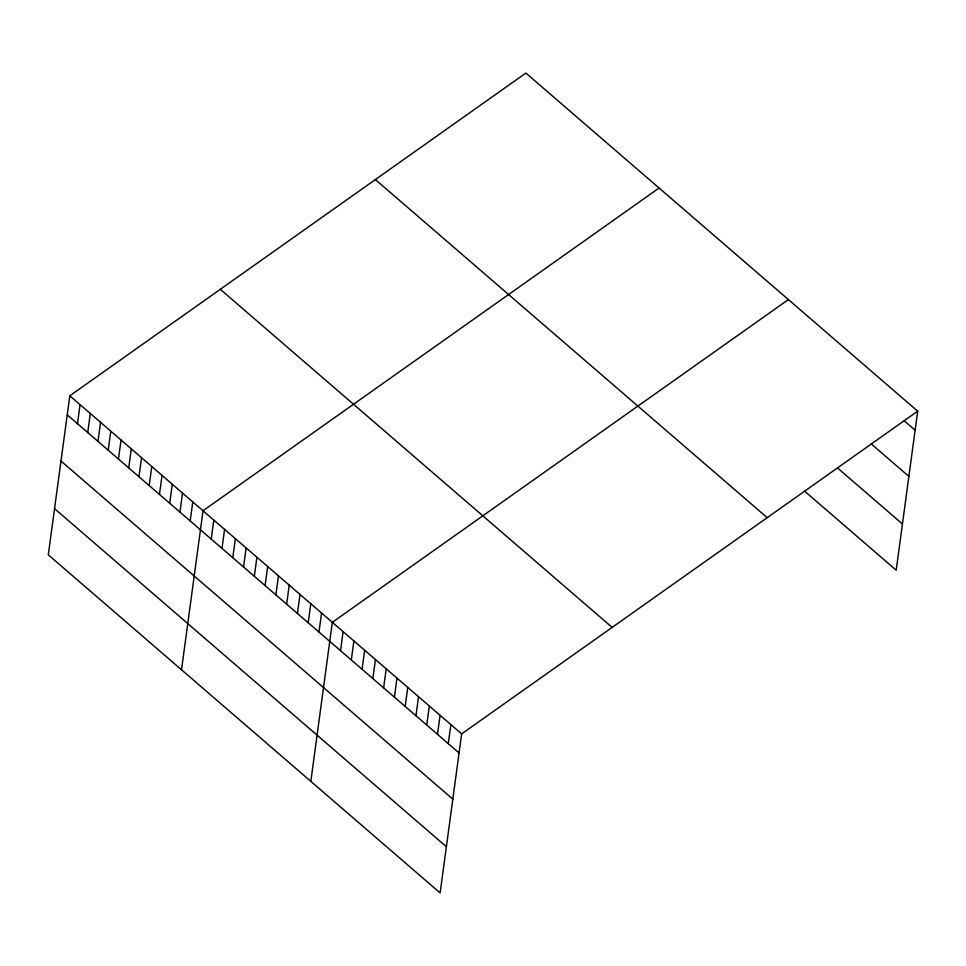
<?xml version="1.0" encoding="UTF-8"?>
<svg xmlns="http://www.w3.org/2000/svg" width="966" height="966" viewBox="0 0 966 966"><rect width="100%" height="100%" fill="white"/><g stroke="black" fill="none" stroke-linecap="round" stroke-linejoin="round"><path stroke-width="1.45" d="M69.806 395.806L48.3 554.834L440.134 892.934L461.639 733.906L917.7 411.166L525.866 73.066L69.806 395.806L461.639 733.906M77.473 423.688L80.045 404.657M87.725 432.526L90.297 413.496M97.977 441.377L100.549 422.335M108.216 450.216L110.788 431.186M118.468 459.055L121.04 440.025M128.719 467.894L131.291 448.864M138.959 476.745L141.543 457.715M149.211 485.584L151.783 466.554M159.462 494.423L162.034 475.393M169.714 503.274L172.286 484.232M179.954 512.113L182.526 493.083M190.205 520.952L192.777 501.922M181.523 669.788L203.029 510.76L659.09 188.02M211.228 539.1L213.8 520.058M221.999 548.398L224.583 529.356M232.782 557.696L235.354 538.654M243.553 566.994L246.125 547.951M254.336 576.291L256.908 557.249M265.107 585.589L267.679 566.547M275.878 594.887L278.45 575.845M286.661 604.185L289.232 585.142M297.431 613.482L300.003 594.44M308.202 622.78L310.786 603.738M318.985 632.078L321.557 613.036M310.835 781.361L332.328 622.333L788.389 299.593M340.539 650.673L343.111 631.631M351.31 659.971L353.882 640.929M362.081 669.269L364.665 650.227M372.864 678.567L375.436 659.524M383.635 687.864L386.207 668.822M394.418 697.162L396.99 678.12M405.189 706.46L407.761 687.418M415.96 715.758L418.532 696.715M426.743 725.055L429.315 706.013M437.513 734.353L440.085 715.311M448.284 743.651L450.868 724.609M917.7 411.166L896.194 570.194L804.606 491.163M904.345 420.898L915.128 430.196M871.163 443.853L908.885 476.395M837.788 468.208L902.449 523.995M375.363 179.567L767.197 517.667M220.296 289.305L612.142 627.405M67.234 414.849L459.067 752.949M60.979 461.048L452.825 799.136M54.543 508.635L446.389 846.735"/></g></svg>
